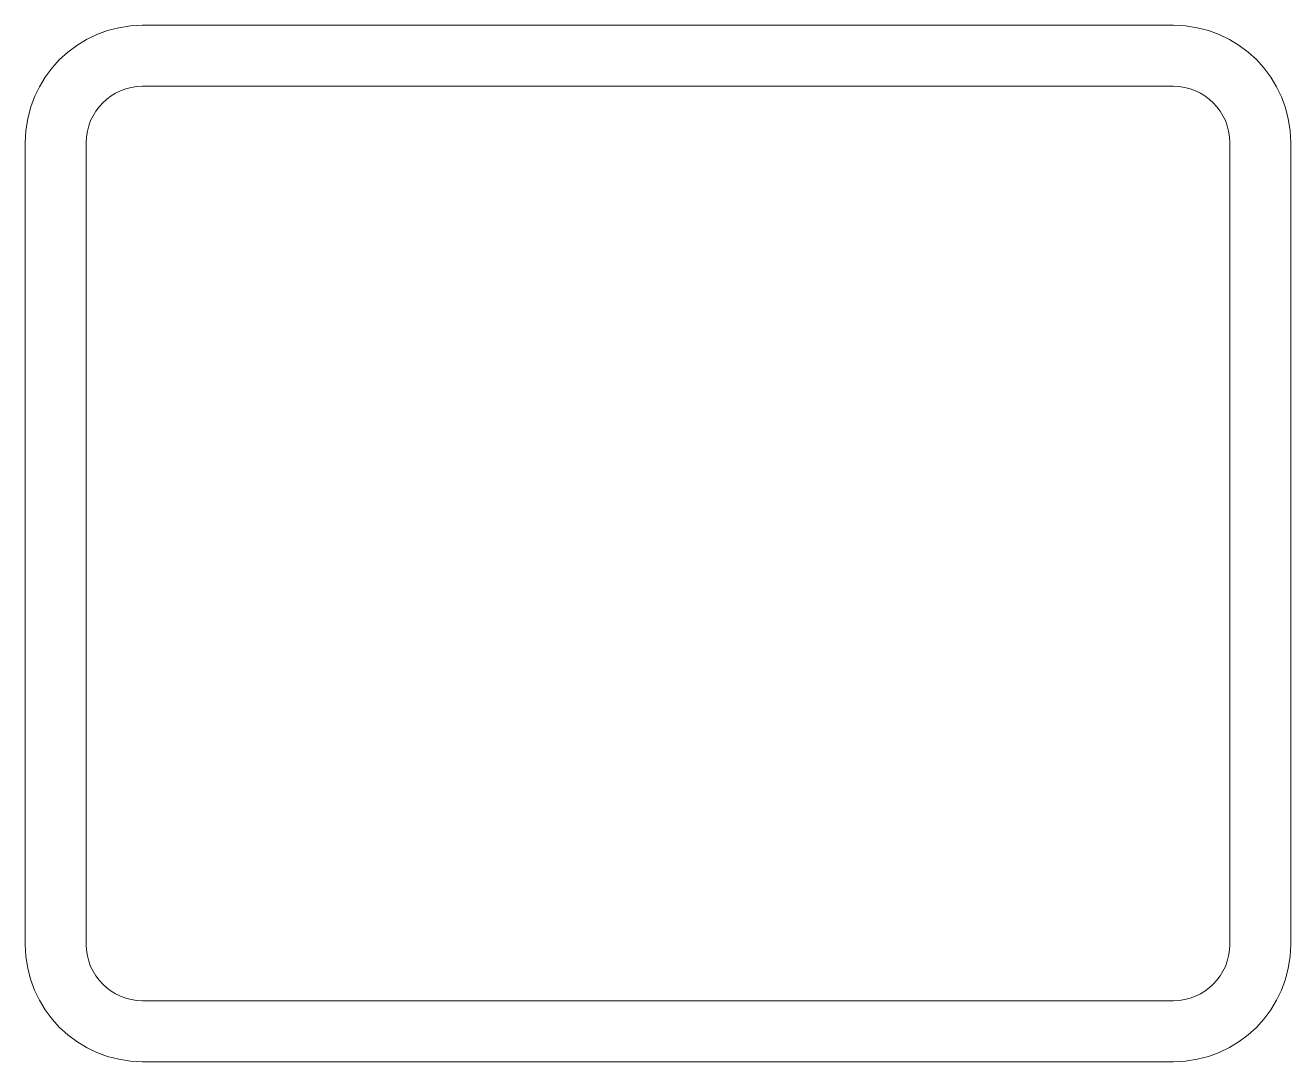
# Model space of a CAD drawing. Header units: millimetres. Extents: x -54 to 0, y -5 to 39.2.
import ezdxf

# ---------------------------------------------------------------- set-up
doc = ezdxf.new("R2010")
doc.units = ezdxf.units.MM
doc.layers.add('3', color=7, linetype='Continuous', true_color=0xffffff)

msp = doc.modelspace()

# ---------------------------------------------------------------- linework, layer by layer
at = {"layer": '3', "color": 163, "linetype": 'Continuous', "lineweight": 18}
for p, q in [((-5, 39.2), (-49, 39.2)), ((-5, 36.6), (-49, 36.6)), ((-54, 0), (-54, 34.2)), ((-51.4, 0), (-51.4, 34.2)), ((-2.6, 34.2), (-2.6, 0)), ((0, 34.2), (0, 0)), ((-5, -2.4), (-49, -2.4)), ((-5, -5), (-49, -5))]:
    msp.add_line(p, q, dxfattribs=at)
for centre, radius, start, end in [((-49, 34.2), 5, 90, 180), ((-5, 34.2), 5, 0, 90), ((-49, 34.2), 2.4, 90, 180), ((-5, 34.2), 2.4, 0, 90), ((-49, 0), 5, 180, 270), ((-49, 0), 2.4, 180, 270), ((-5, 0), 5, 270, 0), ((-5, 0), 2.4, 270, 0)]:
    msp.add_arc(centre, radius, start, end, dxfattribs=at)

doc.saveas('drawing.dxf')
